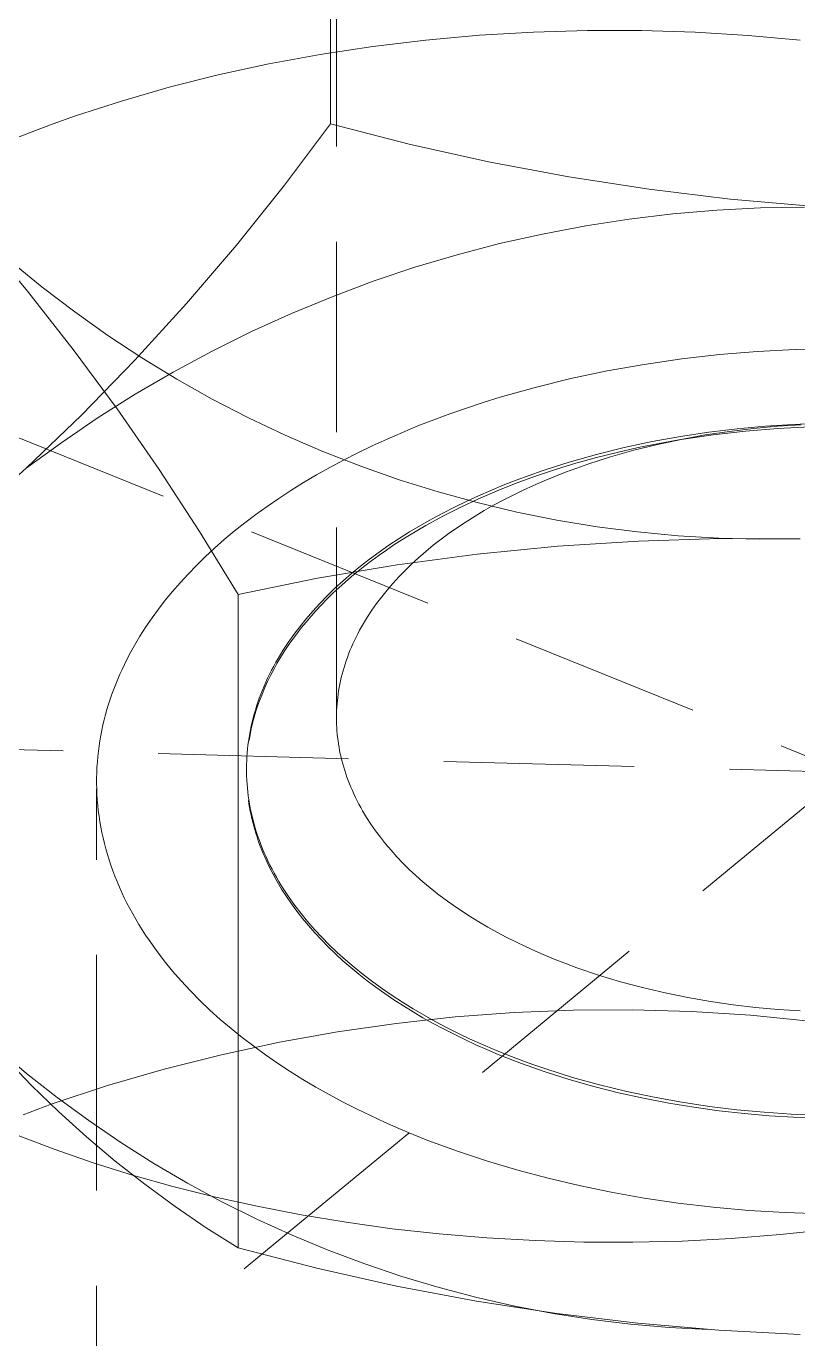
# Model space of a CAD drawing. Header units: millimetres. Extents: x -427 to 4679, y -324 to 2971.
# Drawn here: x 4520.65 to 4525.8, y 1066.56 to 1075.31 of the extents above; entities that cross this region are included whole.
import ezdxf

# ---------------------------------------------------------------- set-up
doc = ezdxf.new("R2010")
doc.units = ezdxf.units.MM
doc.linetypes.add('HIDDEN', pattern=[1.905, 1.27, -0.635])
doc.layers.add('ZANO_R', color=7, linetype='Continuous', lineweight=0)
doc.layers.add('ZANO_R_przerywana', color=7, linetype='HIDDEN', lineweight=0)

msp = doc.modelspace()

# ---------------------------------------------------------------- linework, layer by layer
at = {"layer": 'ZANO_R'}
for p, q in [((4520.346, 1073.9255), (4520.6618, 1073.5473)), ((4520.7604, 1073.574), (4520.5501, 1073.7462)), ((4520.6618, 1073.5473), (4520.9664, 1073.1599)), ((4520.9765, 1073.4093), (4520.7604, 1073.574)), ((4521.1982, 1073.2522), (4520.9765, 1073.4093)), ((4521.4253, 1073.1029), (4521.1982, 1073.2522)), ((4520.9664, 1073.1599), (4521.2593, 1072.7638)), ((4521.6574, 1072.9617), (4521.4253, 1073.1029)), ((4521.8943, 1072.8286), (4521.6574, 1072.9617)), ((4522.1357, 1072.7038), (4521.8943, 1072.8286)), ((4521.2593, 1072.7638), (4521.5405, 1072.3592)), ((4522.3813, 1072.5875), (4522.1357, 1072.7038)), ((4522.6307, 1072.4799), (4522.3813, 1072.5875)), ((4522.8838, 1072.381), (4522.6307, 1072.4799)), ((4521.5405, 1072.3592), (4521.8097, 1071.9464)), ((4523.1402, 1072.2909), (4522.8838, 1072.381)), ((4523.3996, 1072.2099), (4523.1402, 1072.2909)), ((4523.6616, 1072.138), (4523.3996, 1072.2099)), ((4523.926, 1072.0752), (4523.6616, 1072.138)), ((4524.1924, 1072.0216), (4523.926, 1072.0752)), ((4524.4605, 1071.9774), (4524.1924, 1072.0216)), ((4524.73, 1071.9426), (4524.4605, 1071.9774)), ((4521.8097, 1071.9464), (4522.0665, 1071.526)), ((4524.1984, 1071.8467), (4524.7367, 1071.8818)), ((4525.0005, 1071.9171), (4524.73, 1071.9426)), ((4524.7367, 1071.8818), (4525.2758, 1071.8987)), ((4525.2717, 1071.9011), (4525.0005, 1071.9171)), ((4525.5434, 1071.8945), (4525.2717, 1071.9011)), ((4525.2758, 1071.8987), (4525.8151, 1071.8975)), ((4525.8151, 1071.8975), (4525.5434, 1071.8945)), ((4523.1271, 1071.7223), (4523.6617, 1071.7935)), ((4523.6617, 1071.7935), (4524.1984, 1071.8467)), ((4522.5952, 1071.633), (4523.1271, 1071.7223)), ((4522.0665, 1071.526), (4522.5952, 1071.633)), ((4522.0665, 1067.1668), (4522.0665, 1071.526)), ((4520.6888, 1068.2514), (4520.5143, 1068.432)), ((4520.8693, 1068.0769), (4520.6888, 1068.2514)), ((4520.8195, 1068.127), (4520.6319, 1068.0558)), ((4521.0556, 1067.9086), (4520.8693, 1068.0769)), ((4520.8402, 1067.826), (4520.5829, 1067.924)), ((4521.2475, 1067.7467), (4521.0556, 1067.9086)), ((4521.1226, 1067.7285), (4521.1226, 1067.8515)), ((4521.1004, 1067.7358), (4520.8402, 1067.826)), ((4521.3631, 1067.6535), (4521.1004, 1067.7358)), ((4521.4448, 1067.5914), (4521.2475, 1067.7467)), ((4521.6472, 1067.4429), (4521.4448, 1067.5914)), ((4521.8545, 1067.3013), (4521.6472, 1067.4429)), ((4522.0665, 1067.1668), (4521.8545, 1067.3013)), ((4522.5923, 1067.0312), (4522.0665, 1067.1668)), ((4522.1076, 1067.0282), (4522.2256, 1067.1255)), ((4523.1224, 1066.9132), (4522.5923, 1067.0312)), ((4523.656, 1066.8128), (4523.1224, 1066.9132)), ((4524.1927, 1066.7303), (4523.656, 1066.8128)), ((4524.7319, 1066.6656), (4524.1927, 1066.7303)), ((4525.2729, 1066.6189), (4524.7319, 1066.6656)), ((4525.8151, 1066.5902), (4525.2729, 1066.6189))]:
    msp.add_line(p, q, dxfattribs=at)
at = {"layer": 'ZANO_R_przerywana'}
for p, q in [((4522.6816, 1074.6639), (4522.6816, 1079.0231)), ((4522.7226, 1070.7026), (4522.7226, 1078.9937)), ((4523.677, 1075.2547), (4524.037, 1075.2759)), ((4524.037, 1075.2759), (4524.3974, 1075.2864)), ((4524.3974, 1075.2864), (4524.7568, 1075.2862)), ((4524.7568, 1075.2862), (4525.1139, 1075.2754)), ((4525.1139, 1075.2754), (4525.4671, 1075.2542)), ((4522.9643, 1075.18), (4523.319, 1075.2227)), ((4523.319, 1075.2227), (4523.677, 1075.2547)), ((4525.4671, 1075.2542), (4525.8154, 1075.2231)), ((4522.2706, 1075.0635), (4522.6144, 1075.1269)), ((4522.6144, 1075.1269), (4522.9643, 1075.18)), ((4521.9342, 1074.9904), (4522.2706, 1075.0635)), ((4521.6065, 1074.9078), (4521.9342, 1074.9904)), ((4521.2886, 1074.8164), (4521.6065, 1074.9078)), ((4520.9816, 1074.7165), (4521.2886, 1074.8164)), ((4520.6863, 1074.6089), (4520.8324, 1074.6636)), ((4520.8324, 1074.6636), (4520.9816, 1074.7165)), ((4522.375, 1074.2545), (4522.6816, 1074.6639)), ((4523.2074, 1074.5283), (4522.6816, 1074.6639)), ((4520.5433, 1074.5524), (4520.6863, 1074.6089)), ((4523.7374, 1074.4103), (4523.2074, 1074.5283)), ((4524.2711, 1074.31), (4523.7374, 1074.4103)), ((4522.0554, 1073.8552), (4522.375, 1074.2545)), ((4524.8078, 1074.2274), (4524.2711, 1074.31)), ((4525.3469, 1074.1628), (4524.8078, 1074.2274)), ((4525.8879, 1074.1161), (4525.3469, 1074.1628)), ((4524.6747, 1074.0287), (4524.9659, 1074.0634)), ((4524.9659, 1074.0634), (4525.2581, 1074.0882)), ((4525.2581, 1074.0882), (4525.5509, 1074.103)), ((4525.5509, 1074.103), (4525.8441, 1074.1078)), ((4524.0967, 1073.9294), (4524.3849, 1073.984)), ((4524.3849, 1073.984), (4524.6747, 1074.0287)), ((4523.8106, 1073.8651), (4524.0967, 1073.9294)), ((4521.7231, 1073.4663), (4522.0554, 1073.8552)), ((4523.2458, 1073.7073), (4523.5269, 1073.791)), ((4523.5269, 1073.791), (4523.8106, 1073.8651)), ((4522.9678, 1073.6141), (4523.2458, 1073.7073)), ((4522.2256, 1067.1255), (4530.1377, 1073.6494)), ((4522.6931, 1073.5114), (4522.9678, 1073.6141)), ((4521.3785, 1073.0884), (4521.7231, 1073.4663)), ((4522.4221, 1073.3994), (4522.6931, 1073.5114)), ((4522.1551, 1073.2782), (4522.4221, 1073.3994)), ((4521.8924, 1073.148), (4522.1551, 1073.2782)), ((4521.0218, 1072.7218), (4521.3785, 1073.0884)), ((4521.6342, 1073.0089), (4521.8924, 1073.148)), ((4524.7752, 1073.06), (4525.0251, 1073.0964)), ((4525.0251, 1073.0964), (4525.2769, 1073.1252)), ((4525.2769, 1073.1252), (4525.5296, 1073.1464)), ((4525.5296, 1073.1464), (4525.7822, 1073.1601)), ((4525.7822, 1073.1601), (4526.0337, 1073.1663)), ((4521.381, 1072.861), (4521.6342, 1073.0089)), ((4524.2851, 1072.9648), (4524.5282, 1073.0161)), ((4524.5282, 1073.0161), (4524.7752, 1073.06)), ((4524.0469, 1072.9063), (4524.2851, 1072.9648)), ((4521.1329, 1072.7046), (4521.381, 1072.861)), ((4523.701, 1072.8056), (4523.8147, 1072.8409)), ((4523.8147, 1072.8409), (4524.0469, 1072.9063)), ((4523.4792, 1072.7304), (4523.5892, 1072.7688)), ((4523.5892, 1072.7688), (4523.701, 1072.8056)), ((4520.3886, 1072.6569), (4531.4494, 1068.1854)), ((4520.6536, 1072.3669), (4521.0218, 1072.7218)), ((4520.8904, 1072.5398), (4521.1329, 1072.7046)), ((4523.1617, 1072.6062), (4523.2654, 1072.649)), ((4523.2654, 1072.649), (4523.3712, 1072.6904)), ((4523.3712, 1072.6904), (4523.4792, 1072.7304)), ((4525.768, 1072.6599), (4525.5817, 1072.6477)), ((4525.8212, 1072.6578), (4525.6628, 1072.6475)), ((4525.9521, 1072.6668), (4525.768, 1072.6599)), ((4522.9611, 1072.5165), (4523.0602, 1072.562)), ((4523.0602, 1072.562), (4523.1617, 1072.6062)), ((4525.0163, 1072.5789), (4524.8279, 1072.5446)), ((4525.2052, 1072.6074), (4525.0163, 1072.5789)), ((4525.1822, 1072.589), (4525.0221, 1072.5599)), ((4525.2357, 1072.5905), (4525.0222, 1072.5591)), ((4525.3428, 1072.6132), (4525.1822, 1072.589)), ((4525.3939, 1072.6303), (4525.2052, 1072.6074)), ((4525.45, 1072.6152), (4525.2357, 1072.5905)), ((4525.5032, 1072.6327), (4525.3428, 1072.6132)), ((4525.5817, 1072.6477), (4525.3939, 1072.6303)), ((4525.665, 1072.633), (4525.45, 1072.6152)), ((4525.6628, 1072.6475), (4525.5032, 1072.6327)), ((4525.8805, 1072.6441), (4525.665, 1072.633)), ((4520.6536, 1072.3669), (4520.8904, 1072.5398)), ((4522.8644, 1072.4697), (4522.9611, 1072.5165)), ((4524.6407, 1072.5046), (4524.4556, 1072.4588)), ((4524.7057, 1072.487), (4524.5507, 1072.4432)), ((4524.7341, 1072.5046), (4524.5942, 1072.473)), ((4524.8279, 1072.5446), (4524.6407, 1072.5046)), ((4524.863, 1072.5259), (4524.7057, 1072.487)), ((4524.8749, 1072.533), (4524.7341, 1072.5046)), ((4525.0221, 1072.5599), (4524.863, 1072.5259)), ((4525.0163, 1072.5581), (4524.8749, 1072.533)), ((4522.6785, 1072.3727), (4522.7702, 1072.4218)), ((4522.7702, 1072.4218), (4522.8644, 1072.4697)), ((4524.2733, 1072.4073), (4524.1835, 1072.3794)), ((4524.3186, 1072.4), (4524.1835, 1072.3587)), ((4524.4556, 1072.4588), (4524.2733, 1072.4073)), ((4524.4556, 1072.4381), (4524.3186, 1072.4)), ((4524.3989, 1072.3946), (4524.3243, 1072.3685)), ((4524.4744, 1072.4195), (4524.3989, 1072.3946)), ((4524.5942, 1072.473), (4524.4556, 1072.4381)), ((4524.5507, 1072.4432), (4524.4744, 1072.4195)), ((4520.4498, 1072.1871), (4520.6536, 1072.3669)), ((4522.5028, 1072.2714), (4522.5893, 1072.3226)), ((4522.5893, 1072.3226), (4522.6785, 1072.3727)), ((4524.0069, 1072.3195), (4523.9204, 1072.2874)), ((4524.0506, 1072.3142), (4523.9204, 1072.2667)), ((4524.0947, 1072.3501), (4524.0069, 1072.3195)), ((4524.1835, 1072.3587), (4524.0506, 1072.3142)), ((4524.1835, 1072.3794), (4524.0947, 1072.3501)), ((4524.1782, 1072.3129), (4524.1069, 1072.2834)), ((4524.2507, 1072.3413), (4524.1782, 1072.3129)), ((4524.3243, 1072.3685), (4524.2507, 1072.3413)), ((4522.3379, 1072.1664), (4522.419, 1072.2194)), ((4522.419, 1072.2194), (4522.5028, 1072.2714)), ((4523.7512, 1072.2193), (4523.6688, 1072.1833)), ((4523.793, 1072.2161), (4523.6688, 1072.1626)), ((4523.8351, 1072.254), (4523.7512, 1072.2193)), ((4523.9204, 1072.2667), (4523.793, 1072.2161)), ((4523.9204, 1072.2874), (4523.8351, 1072.254)), ((4523.9681, 1072.2211), (4523.9008, 1072.1884)), ((4524.0369, 1072.2528), (4523.9681, 1072.2211)), ((4524.1069, 1072.2834), (4524.0369, 1072.2528)), ((4522.2595, 1072.1127), (4522.3379, 1072.1664)), ((4523.5879, 1072.1461), (4523.5087, 1072.1076)), ((4523.6688, 1072.1626), (4523.5481, 1072.1063)), ((4523.6688, 1072.1833), (4523.5879, 1072.1461)), ((4523.8349, 1072.1547), (4523.7706, 1072.1201)), ((4523.9008, 1072.1884), (4523.8349, 1072.1547)), ((4522.111, 1072.0031), (4522.1839, 1072.0582)), ((4522.1839, 1072.0582), (4522.2595, 1072.1127)), ((4523.4312, 1072.0472), (4523.3184, 1071.9856)), ((4523.4312, 1072.068), (4523.3555, 1072.0272)), ((4523.5087, 1072.1076), (4523.4312, 1072.068)), ((4523.5481, 1072.1063), (4523.4312, 1072.0472)), ((4523.6468, 1072.0479), (4523.5874, 1072.0106)), ((4523.7078, 1072.0845), (4523.6468, 1072.0479)), ((4523.7706, 1072.1201), (4523.7078, 1072.0845)), ((4522.0409, 1071.9473), (4522.111, 1072.0031)), ((4523.3184, 1071.9856), (4523.2098, 1071.9216)), ((4523.2817, 1071.9853), (4523.2098, 1071.9423)), ((4523.3555, 1072.0272), (4523.2817, 1071.9853)), ((4523.5298, 1071.9724), (4523.474, 1071.9334)), ((4523.5874, 1072.0106), (4523.5298, 1071.9724)), ((4521.9092, 1071.8342), (4521.9736, 1071.891)), ((4521.9736, 1071.891), (4522.0409, 1071.9473)), ((4523.14, 1071.8984), (4523.0722, 1071.8534)), ((4523.1573, 1071.8887), (4523.1058, 1071.8553)), ((4523.2098, 1071.9423), (4523.14, 1071.8984)), ((4523.2098, 1071.9216), (4523.1573, 1071.8887)), ((4523.4201, 1071.8937), (4523.3681, 1071.8533)), ((4523.474, 1071.9334), (4523.4201, 1071.8937)), ((4521.7886, 1071.7195), (4521.8475, 1071.777)), ((4521.8475, 1071.777), (4521.9092, 1071.8342)), ((4523.0066, 1071.8076), (4522.9432, 1071.7608)), ((4523.0066, 1071.7868), (4522.9588, 1071.7519)), ((4523.0722, 1071.8534), (4523.0066, 1071.8076)), ((4523.0556, 1071.8213), (4523.0066, 1071.7868)), ((4523.1058, 1071.8553), (4523.0556, 1071.8213)), ((4523.318, 1071.8122), (4523.2699, 1071.7706)), ((4523.3681, 1071.8533), (4523.318, 1071.8122)), ((4521.7324, 1071.6616), (4521.7886, 1071.7195)), ((4522.882, 1071.7133), (4522.8231, 1071.665)), ((4522.9123, 1071.7164), (4522.867, 1071.6806)), ((4522.9432, 1071.7608), (4522.882, 1071.7133)), ((4522.9588, 1071.7519), (4522.9123, 1071.7164)), ((4523.2238, 1071.7284), (4523.1797, 1071.6857)), ((4523.2699, 1071.7706), (4523.2238, 1071.7284)), ((4521.6284, 1071.5452), (4521.6791, 1071.6035)), ((4521.6791, 1071.6035), (4521.7324, 1071.6616)), ((4522.7665, 1071.616), (4522.7122, 1071.5664)), ((4522.7804, 1071.6076), (4522.7391, 1071.5705)), ((4522.8231, 1071.665), (4522.7665, 1071.616)), ((4522.8231, 1071.6443), (4522.7804, 1071.6076)), ((4522.867, 1071.6806), (4522.8231, 1071.6443)), ((4523.0978, 1071.5989), (4523.0599, 1071.555)), ((4523.1377, 1071.6425), (4523.0978, 1071.5989)), ((4523.1797, 1071.6857), (4523.1377, 1071.6425)), ((4521.5805, 1071.4868), (4521.6284, 1071.5452)), ((4522.6604, 1071.5161), (4522.611, 1071.4653)), ((4522.7122, 1071.5664), (4522.6604, 1071.5161)), ((4522.6991, 1071.5331), (4522.6604, 1071.4954)), ((4522.7391, 1071.5705), (4522.6991, 1071.5331)), ((4523.0599, 1071.555), (4523.0241, 1071.5107)), ((4521.4922, 1071.3692), (4521.5352, 1071.4283)), ((4521.5352, 1071.4283), (4521.5805, 1071.4868)), ((4522.611, 1071.4653), (4522.564, 1071.414)), ((4522.6231, 1071.4573), (4522.5872, 1071.419)), ((4522.6604, 1071.4954), (4522.6231, 1071.4573)), ((4522.9904, 1071.4662), (4522.9588, 1071.4214)), ((4523.0241, 1071.5107), (4522.9904, 1071.4662)), ((4521.4511, 1071.309), (4521.4922, 1071.3692)), ((4522.5194, 1071.3623), (4522.4773, 1071.3103)), ((4522.5194, 1071.3416), (4522.4876, 1071.3026)), ((4522.564, 1071.414), (4522.5194, 1071.3623)), ((4522.5526, 1071.3804), (4522.5194, 1071.3416)), ((4522.5872, 1071.419), (4522.5526, 1071.3804)), ((4522.9293, 1071.3765), (4522.9018, 1071.3314)), ((4522.9588, 1071.4214), (4522.9293, 1071.3765)), ((4521.412, 1071.2478), (4521.4511, 1071.309)), ((4522.4377, 1071.2579), (4522.4005, 1071.2052)), ((4522.4572, 1071.2634), (4522.4281, 1071.224)), ((4522.4773, 1071.3103), (4522.4377, 1071.2579)), ((4522.4876, 1071.3026), (4522.4572, 1071.2634)), ((4522.8645, 1071.2636), (4522.8531, 1071.241)), ((4522.8764, 1071.2862), (4522.8645, 1071.2636)), ((4522.8889, 1071.3088), (4522.8764, 1071.2862)), ((4522.9018, 1071.3314), (4522.8889, 1071.3088)), ((4521.3403, 1071.1224), (4521.375, 1071.1856)), ((4521.375, 1071.1856), (4521.412, 1071.2478)), ((4522.4005, 1071.2052), (4522.3657, 1071.1524)), ((4522.4005, 1071.1845), (4522.3742, 1071.1448)), ((4522.4281, 1071.224), (4522.4005, 1071.1845)), ((4522.8218, 1071.1733), (4522.8124, 1071.1507)), ((4522.8317, 1071.1958), (4522.8218, 1071.1733)), ((4522.8421, 1071.2184), (4522.8317, 1071.1958)), ((4522.8531, 1071.241), (4522.8421, 1071.2184)), ((4521.3077, 1071.0582), (4521.3403, 1071.1224)), ((4522.3334, 1071.0993), (4522.3182, 1071.0728)), ((4522.3493, 1071.1051), (4522.3257, 1071.0653)), ((4522.3657, 1071.1524), (4522.3334, 1071.0993)), ((4522.3742, 1071.1448), (4522.3493, 1071.1051)), ((4522.7871, 1071.0831), (4522.7797, 1071.0607)), ((4522.7951, 1071.1056), (4522.7871, 1071.0831)), ((4522.8035, 1071.1281), (4522.7951, 1071.1056)), ((4522.8124, 1071.1507), (4522.8035, 1071.1281)), ((4521.2634, 1070.9602), (4521.2776, 1070.9931)), ((4521.2776, 1070.9931), (4521.2924, 1071.0258)), ((4521.2924, 1071.0258), (4521.3077, 1071.0582)), ((4522.2761, 1070.993), (4522.2632, 1070.9665)), ((4522.2895, 1071.0196), (4522.2761, 1070.993)), ((4522.3036, 1071.0255), (4522.2827, 1070.9856)), ((4522.3036, 1071.0462), (4522.2895, 1071.0196)), ((4522.3182, 1071.0728), (4522.3036, 1071.0462)), ((4522.3257, 1071.0653), (4522.3036, 1071.0255)), ((4522.7602, 1070.9935), (4522.7546, 1070.9713)), ((4522.7662, 1071.0159), (4522.7602, 1070.9935)), ((4522.7727, 1071.0382), (4522.7662, 1071.0159)), ((4522.7797, 1071.0607), (4522.7727, 1071.0382)), ((4521.237, 1070.8938), (4521.2499, 1070.9271)), ((4521.2499, 1070.9271), (4521.2634, 1070.9602)), ((4522.2393, 1070.9133), (4522.2283, 1070.8867)), ((4522.2451, 1070.9058), (4522.2283, 1070.866)), ((4522.251, 1070.9399), (4522.2393, 1070.9133)), ((4522.2632, 1070.9457), (4522.2451, 1070.9058)), ((4522.2632, 1070.9665), (4522.251, 1070.9399)), ((4522.2827, 1070.9856), (4522.2632, 1070.9457)), ((4522.7407, 1070.9048), (4522.737, 1070.8828)), ((4522.7449, 1070.9269), (4522.7407, 1070.9048)), ((4522.7495, 1070.949), (4522.7449, 1070.9269)), ((4522.7546, 1070.9713), (4522.7495, 1070.949)), ((4521.2021, 1070.7927), (4521.2131, 1070.8266)), ((4521.2131, 1070.8266), (4521.2247, 1070.8603)), ((4521.2247, 1070.8603), (4521.237, 1070.8938)), ((4522.2079, 1070.8337), (4522.1985, 1070.8072)), ((4522.2127, 1070.8262), (4522.1985, 1070.7865)), ((4522.2178, 1070.8602), (4522.2079, 1070.8337)), ((4522.2283, 1070.866), (4522.2127, 1070.8262)), ((4522.2283, 1070.8867), (4522.2178, 1070.8602)), ((4522.7284, 1070.8172), (4522.7265, 1070.7955)), ((4522.7309, 1070.839), (4522.7284, 1070.8172)), ((4522.7337, 1070.8608), (4522.7309, 1070.839)), ((4522.737, 1070.8828), (4522.7337, 1070.8608)), ((4521.1733, 1070.6898), (4521.1822, 1070.7243)), ((4521.1822, 1070.7243), (4521.1918, 1070.7586)), ((4521.1918, 1070.7586), (4521.2021, 1070.7927)), ((4522.1739, 1070.7281), (4522.1668, 1070.7019)), ((4522.1816, 1070.7544), (4522.1739, 1070.7281)), ((4522.1856, 1070.7469), (4522.1739, 1070.7074)), ((4522.1898, 1070.7808), (4522.1816, 1070.7544)), ((4522.1985, 1070.7865), (4522.1856, 1070.7469)), ((4522.1985, 1070.8072), (4522.1898, 1070.7808)), ((4522.723, 1070.7298), (4522.7227, 1070.7079)), ((4522.7237, 1070.7517), (4522.723, 1070.7298)), ((4522.7249, 1070.7736), (4522.7237, 1070.7517)), ((4522.7265, 1070.7955), (4522.7249, 1070.7736)), ((4521.1575, 1070.6204), (4521.165, 1070.6552)), ((4521.165, 1070.6552), (4521.1733, 1070.6898)), ((4522.1543, 1070.6495), (4522.1488, 1070.6234)), ((4522.1603, 1070.6756), (4522.1543, 1070.6495)), ((4522.1635, 1070.668), (4522.1543, 1070.6288)), ((4522.1668, 1070.7019), (4522.1603, 1070.6756)), ((4522.1739, 1070.7074), (4522.1635, 1070.668)), ((4522.7226, 1070.7026), (4522.7228, 1070.6812)), ((4522.7228, 1070.6812), (4522.7235, 1070.6597)), ((4522.7235, 1070.6597), (4522.7245, 1070.6381)), ((4522.7245, 1070.6381), (4522.7259, 1070.6164)), ((4521.1392, 1070.515), (4521.1446, 1070.5503)), ((4521.1446, 1070.5503), (4521.1507, 1070.5854)), ((4521.1507, 1070.5854), (4521.1575, 1070.6204)), ((4522.1395, 1070.5715), (4522.1357, 1070.5457)), ((4522.1439, 1070.5974), (4522.1395, 1070.5715)), ((4522.1463, 1070.5897), (4522.1395, 1070.5508)), ((4522.1488, 1070.6234), (4522.1439, 1070.5974)), ((4522.1543, 1070.6288), (4522.1463, 1070.5897)), ((4522.7259, 1070.6164), (4522.7278, 1070.5947)), ((4522.7278, 1070.5947), (4522.7301, 1070.5729)), ((4522.7301, 1070.5729), (4522.7328, 1070.551)), ((4522.7328, 1070.551), (4522.736, 1070.529)), ((4519.6299, 1070.5164), (4532.6154, 1070.1613)), ((4521.1307, 1070.4441), (4521.1346, 1070.4796)), ((4521.1346, 1070.4796), (4521.1392, 1070.515)), ((4522.1271, 1070.4688), (4522.1253, 1070.4433)), ((4522.1295, 1070.4943), (4522.1271, 1070.4688)), ((4522.1323, 1070.52), (4522.1295, 1070.4943)), ((4522.1357, 1070.5457), (4522.1323, 1070.52)), ((4522.736, 1070.529), (4522.7396, 1070.507)), ((4522.7396, 1070.507), (4522.7436, 1070.485)), ((4522.7436, 1070.485), (4522.7481, 1070.4628)), ((4522.7481, 1070.4628), (4522.753, 1070.4407)), ((4521.1252, 1070.3727), (4521.1276, 1070.4085)), ((4521.1276, 1070.4085), (4521.1307, 1070.4441)), ((4522.123, 1070.3918), (4522.1227, 1070.3659)), ((4522.1239, 1070.4176), (4522.123, 1070.3918)), ((4522.1253, 1070.4433), (4522.1239, 1070.4176)), ((4522.753, 1070.4407), (4522.7584, 1070.4185)), ((4522.7584, 1070.4185), (4522.7643, 1070.3962)), ((4522.7643, 1070.3962), (4522.7706, 1070.3739)), ((4522.7706, 1070.3739), (4522.7774, 1070.3516)), ((4521.1227, 1070.2648), (4521.1228, 1070.3009)), ((4521.1228, 1070.3009), (4521.1236, 1070.3368)), ((4521.1236, 1070.3368), (4521.1252, 1070.3727)), ((4522.1227, 1070.3659), (4522.1228, 1070.3398)), ((4522.1228, 1070.3398), (4522.1234, 1070.3137)), ((4522.1234, 1070.3137), (4522.1246, 1070.2874)), ((4522.1246, 1070.2874), (4522.1263, 1070.2611)), ((4522.7774, 1070.3516), (4522.7847, 1070.3292)), ((4522.7847, 1070.3292), (4522.7924, 1070.3069)), ((4522.7924, 1070.3069), (4522.8007, 1070.2845)), ((4521.1226, 1067.8515), (4521.1226, 1070.2287)), ((4521.1234, 1070.2287), (4521.1227, 1070.2648)), ((4521.1249, 1070.1925), (4521.1234, 1070.2287)), ((4522.1263, 1070.2611), (4522.1285, 1070.2346)), ((4522.1285, 1070.2346), (4522.1313, 1070.2081)), ((4522.1313, 1070.2081), (4522.1346, 1070.1815)), ((4522.8007, 1070.2845), (4522.8094, 1070.2621)), ((4522.8094, 1070.2621), (4522.8185, 1070.2397)), ((4522.8185, 1070.2397), (4522.8282, 1070.2172)), ((4522.8282, 1070.2172), (4522.8383, 1070.1948)), ((4521.1272, 1070.1562), (4521.1249, 1070.1925)), ((4521.1303, 1070.1199), (4521.1272, 1070.1562)), ((4521.1342, 1070.0835), (4521.1303, 1070.1199)), ((4522.1346, 1070.1815), (4522.1384, 1070.1548)), ((4522.1354, 1070.1544), (4522.139, 1070.13)), ((4522.1384, 1070.1548), (4522.1428, 1070.128)), ((4522.139, 1070.13), (4522.1431, 1070.1056)), ((4522.1428, 1070.128), (4522.1478, 1070.1011)), ((4522.8383, 1070.1948), (4522.849, 1070.1724)), ((4522.849, 1070.1724), (4522.8601, 1070.15)), ((4522.8601, 1070.15), (4522.8717, 1070.1277)), ((4522.8717, 1070.1277), (4522.8838, 1070.1053)), ((4521.139, 1070.0471), (4521.1342, 1070.0835)), ((4521.1445, 1070.0106), (4521.139, 1070.0471)), ((4522.1431, 1070.1056), (4522.1476, 1070.0811)), ((4522.1476, 1070.0811), (4522.1526, 1070.0565)), ((4522.1478, 1070.1011), (4522.1533, 1070.0742)), ((4522.1526, 1070.0565), (4522.1581, 1070.0319)), ((4522.1533, 1070.0742), (4522.1594, 1070.0472)), ((4522.1581, 1070.0319), (4522.1641, 1070.0073)), ((4522.1594, 1070.0472), (4522.1661, 1070.0202)), ((4522.8838, 1070.1053), (4522.8965, 1070.083)), ((4522.8965, 1070.083), (4522.9232, 1070.0384)), ((4522.9232, 1070.0384), (4522.9518, 1069.994)), ((4521.1508, 1069.9742), (4521.1445, 1070.0106)), ((4521.1579, 1069.9377), (4521.1508, 1069.9742)), ((4521.1659, 1069.9012), (4521.1579, 1069.9377)), ((4522.1641, 1070.0073), (4522.1705, 1069.9826)), ((4522.1661, 1070.0202), (4522.1733, 1069.9931)), ((4522.1705, 1069.9826), (4522.1774, 1069.9578)), ((4522.1733, 1069.9931), (4522.1812, 1069.966)), ((4522.1774, 1069.9578), (4522.1849, 1069.9331)), ((4522.1812, 1069.966), (4522.1896, 1069.9388)), ((4522.1896, 1069.9388), (4522.1986, 1069.9116)), ((4522.9518, 1069.994), (4522.9825, 1069.9499)), ((4522.9825, 1069.9499), (4523.0152, 1069.906)), ((4521.1747, 1069.8647), (4521.1659, 1069.9012)), ((4521.1843, 1069.8282), (4521.1747, 1069.8647)), ((4522.1849, 1069.9331), (4522.1928, 1069.9083)), ((4522.1928, 1069.9083), (4522.2012, 1069.8834)), ((4522.1986, 1069.9116), (4522.2082, 1069.8844)), ((4522.2012, 1069.8834), (4522.2101, 1069.8586)), ((4522.2082, 1069.8844), (4522.2185, 1069.8571)), ((4522.2101, 1069.8586), (4522.2294, 1069.8089)), ((4522.2185, 1069.8571), (4522.2293, 1069.8299)), ((4523.0152, 1069.906), (4523.0498, 1069.8624)), ((4523.0498, 1069.8624), (4523.0865, 1069.8191)), ((4521.1947, 1069.7918), (4521.1843, 1069.8282)), ((4521.2059, 1069.7553), (4521.1947, 1069.7918)), ((4522.2293, 1069.8299), (4522.2407, 1069.8026)), ((4522.2294, 1069.8089), (4522.2507, 1069.7591)), ((4522.2407, 1069.8026), (4522.2528, 1069.7753)), ((4522.2528, 1069.7753), (4522.2654, 1069.748)), ((4523.0865, 1069.8191), (4523.125, 1069.7762)), ((4523.125, 1069.7762), (4523.1656, 1069.7338)), ((4521.218, 1069.719), (4521.2059, 1069.7553)), ((4521.2309, 1069.6826), (4521.218, 1069.719)), ((4521.2446, 1069.6464), (4521.2309, 1069.6826)), ((4522.2507, 1069.7591), (4522.2741, 1069.7094)), ((4522.2654, 1069.748), (4522.2787, 1069.7208)), ((4522.2741, 1069.7094), (4522.2995, 1069.6597)), ((4522.2787, 1069.7208), (4522.2926, 1069.6935)), ((4522.2926, 1069.6935), (4522.3071, 1069.6663)), ((4523.1656, 1069.7338), (4523.208, 1069.6918)), ((4523.208, 1069.6918), (4523.2523, 1069.6504)), ((4521.2591, 1069.6102), (4521.2446, 1069.6464)), ((4521.2745, 1069.574), (4521.2591, 1069.6102)), ((4522.2995, 1069.6597), (4522.327, 1069.6101)), ((4522.3071, 1069.6663), (4522.3222, 1069.6392)), ((4522.3222, 1069.6392), (4522.338, 1069.612)), ((4522.327, 1069.6101), (4522.3566, 1069.5606)), ((4522.338, 1069.612), (4522.3544, 1069.5849)), ((4523.2523, 1069.6504), (4523.2986, 1069.6095)), ((4523.2986, 1069.6095), (4523.3466, 1069.5692)), ((4521.2906, 1069.538), (4521.2745, 1069.574)), ((4521.3076, 1069.5021), (4521.2906, 1069.538)), ((4521.3254, 1069.4662), (4521.3076, 1069.5021)), ((4522.3544, 1069.5849), (4522.3714, 1069.5579)), ((4522.3566, 1069.5606), (4522.3882, 1069.5114)), ((4522.3714, 1069.5579), (4522.4073, 1069.504)), ((4522.3882, 1069.5114), (4522.4219, 1069.4623)), ((4522.4073, 1069.504), (4522.4457, 1069.4504)), ((4523.3466, 1069.5692), (4523.3964, 1069.5296)), ((4523.3964, 1069.5296), (4523.448, 1069.4906)), ((4521.3441, 1069.4305), (4521.3254, 1069.4662)), ((4521.3635, 1069.3949), (4521.3441, 1069.4305)), ((4522.4219, 1069.4623), (4522.4578, 1069.4135)), ((4522.4457, 1069.4504), (4522.4866, 1069.3971)), ((4522.4578, 1069.4135), (4522.4957, 1069.365)), ((4523.448, 1069.4906), (4523.5014, 1069.4524)), ((4523.5014, 1069.4524), (4523.5564, 1069.4149)), ((4523.5564, 1069.4149), (4523.613, 1069.3782)), ((4521.3837, 1069.3595), (4521.3635, 1069.3949)), ((4521.4047, 1069.3241), (4521.3837, 1069.3595)), ((4521.4265, 1069.289), (4521.4047, 1069.3241)), ((4522.4866, 1069.3971), (4522.5299, 1069.3442)), ((4522.4957, 1069.365), (4522.5356, 1069.3168)), ((4522.5299, 1069.3442), (4522.5758, 1069.2919)), ((4523.613, 1069.3782), (4523.6712, 1069.3424)), ((4523.6712, 1069.3424), (4523.7309, 1069.3074)), ((4521.4492, 1069.254), (4521.4265, 1069.289)), ((4521.4725, 1069.2191), (4521.4492, 1069.254)), ((4522.5356, 1069.3168), (4522.5776, 1069.2691)), ((4522.5758, 1069.2919), (4522.6241, 1069.24)), ((4522.5776, 1069.2691), (4522.6217, 1069.2218)), ((4522.6241, 1069.24), (4522.6748, 1069.1887)), ((4523.7309, 1069.3074), (4523.7921, 1069.2733)), ((4523.7921, 1069.2733), (4523.8546, 1069.2402)), ((4523.8546, 1069.2402), (4523.9185, 1069.2079)), ((4521.5217, 1069.15), (4521.4725, 1069.2191)), ((4521.5739, 1069.0816), (4521.5217, 1069.15)), ((4522.6217, 1069.2218), (4522.6678, 1069.1749)), ((4522.6678, 1069.1749), (4522.7158, 1069.1286)), ((4522.6748, 1069.1887), (4522.728, 1069.138)), ((4523.9185, 1069.2079), (4523.9837, 1069.1767)), ((4523.9837, 1069.1767), (4524.05, 1069.1465)), ((4521.6291, 1069.0141), (4521.5739, 1069.0816)), ((4522.7158, 1069.1286), (4522.7659, 1069.0829)), ((4522.728, 1069.138), (4522.7835, 1069.0881)), ((4522.7659, 1069.0829), (4522.8179, 1069.0377)), ((4522.7835, 1069.0881), (4522.8413, 1069.0388)), ((4524.05, 1069.1465), (4524.1175, 1069.1173)), ((4524.1175, 1069.1173), (4524.186, 1069.0891)), ((4524.186, 1069.0891), (4524.2556, 1069.062)), ((4524.2556, 1069.062), (4524.326, 1069.036)), ((4521.6872, 1068.9475), (4521.6291, 1069.0141)), ((4522.8179, 1069.0377), (4522.8718, 1068.9932)), ((4522.8413, 1069.0388), (4522.9014, 1068.9904)), ((4522.8718, 1068.9932), (4522.9276, 1068.9494)), ((4522.9014, 1068.9904), (4522.9638, 1068.9428)), ((4524.326, 1069.036), (4524.4694, 1068.9873)), ((4524.4694, 1068.9873), (4524.6155, 1068.943)), ((4521.7482, 1068.8819), (4521.6872, 1068.9475)), ((4522.9276, 1068.9494), (4522.9852, 1068.9063)), ((4522.9638, 1068.9428), (4523.0283, 1068.8961)), ((4522.9852, 1068.9063), (4523.0446, 1068.8639)), ((4523.0283, 1068.8961), (4523.0949, 1068.8504)), ((4524.6155, 1068.943), (4524.7638, 1068.9032)), ((4524.7638, 1068.9032), (4524.9137, 1068.8679)), ((4521.812, 1068.8173), (4521.7482, 1068.8819)), ((4521.8786, 1068.7538), (4521.812, 1068.8173)), ((4523.0446, 1068.8639), (4523.1058, 1068.8224)), ((4523.0949, 1068.8504), (4523.1636, 1068.8056)), ((4523.1058, 1068.8224), (4523.1686, 1068.7817)), ((4523.1636, 1068.8056), (4523.2342, 1068.7619)), ((4524.9137, 1068.8679), (4525.0646, 1068.8371)), ((4525.0646, 1068.8371), (4525.2159, 1068.8107)), ((4525.2159, 1068.8107), (4525.3672, 1068.7887)), ((4521.9478, 1068.6915), (4521.8786, 1068.7538)), ((4523.1686, 1068.7817), (4523.2332, 1068.7418)), ((4523.2332, 1068.7418), (4523.2992, 1068.7029)), ((4523.2342, 1068.7619), (4523.3068, 1068.7193)), ((4523.3068, 1068.7193), (4523.3812, 1068.6778)), ((4523.9065, 1068.7373), (4523.513, 1068.7079)), ((4524.3007, 1068.7531), (4523.9065, 1068.7373)), ((4524.6953, 1068.7552), (4524.3007, 1068.7531)), ((4525.0897, 1068.7438), (4524.6953, 1068.7552)), ((4525.4835, 1068.7188), (4525.0897, 1068.7438)), ((4525.3672, 1068.7887), (4525.5179, 1068.7709)), ((4525.8762, 1068.6802), (4525.4835, 1068.7188)), ((4525.5179, 1068.7709), (4525.6675, 1068.7573)), ((4525.6675, 1068.7573), (4525.8156, 1068.7476)), ((4522.0195, 1068.6304), (4521.9478, 1068.6915)), ((4522.0937, 1068.5705), (4522.0195, 1068.6304)), ((4523.1208, 1068.665), (4522.7302, 1068.6086)), ((4523.513, 1068.7079), (4523.1208, 1068.665)), ((4523.2992, 1068.7029), (4523.3669, 1068.6649)), ((4523.3669, 1068.6649), (4523.436, 1068.6279)), ((4523.3812, 1068.6778), (4523.4573, 1068.6375)), ((4523.436, 1068.6279), (4523.5065, 1068.5918)), ((4523.4573, 1068.6375), (4523.5352, 1068.5984)), ((4522.3419, 1068.5387), (4521.9562, 1068.4555)), ((4522.1702, 1068.5119), (4522.0937, 1068.5705)), ((4522.7302, 1068.6086), (4522.3419, 1068.5387)), ((4523.5065, 1068.5918), (4523.5784, 1068.5568)), ((4523.5352, 1068.5984), (4523.6146, 1068.5605)), ((4523.5784, 1068.5568), (4523.6515, 1068.5228)), ((4523.6146, 1068.5605), (4523.6955, 1068.5239)), ((4520.6561, 1068.3313), (4520.4573, 1068.4991)), ((4521.9562, 1068.4555), (4521.5736, 1068.3591)), ((4522.2491, 1068.4547), (4522.1702, 1068.5119)), ((4522.33, 1068.3989), (4522.2491, 1068.4547)), ((4523.6515, 1068.5228), (4523.7259, 1068.4899)), ((4523.6955, 1068.5239), (4523.7779, 1068.4885)), ((4523.7259, 1068.4899), (4523.8014, 1068.4581)), ((4523.7779, 1068.4885), (4523.8615, 1068.4545)), ((4523.8014, 1068.4581), (4523.9555, 1068.3977)), ((4523.8615, 1068.4545), (4523.9464, 1068.4219)), ((4522.4131, 1068.3445), (4522.33, 1068.3989)), ((4523.9464, 1068.4219), (4524.0324, 1068.3906)), ((4523.9555, 1068.3977), (4524.1134, 1068.3419)), ((4524.0324, 1068.3906), (4524.1194, 1068.3606)), ((4524.1194, 1068.3606), (4524.2962, 1068.305)), ((4520.8604, 1068.1705), (4520.6561, 1068.3313)), ((4521.5736, 1068.3591), (4521.1945, 1068.2495)), ((4522.4981, 1068.2915), (4522.4131, 1068.3445)), ((4522.5849, 1068.2401), (4522.4981, 1068.2915)), ((4524.1134, 1068.3419), (4524.2744, 1068.2907)), ((4524.2744, 1068.2907), (4524.438, 1068.2442)), ((4524.2962, 1068.305), (4524.4759, 1068.2549)), ((4521.1945, 1068.2495), (4520.8195, 1068.127)), ((4522.6734, 1068.1901), (4522.5849, 1068.2401)), ((4522.7636, 1068.1417), (4522.6734, 1068.1901)), ((4524.438, 1068.2442), (4524.6036, 1068.2024)), ((4524.4759, 1068.2549), (4524.6579, 1068.2106)), ((4524.6036, 1068.2024), (4524.7705, 1068.1654)), ((4524.6579, 1068.2106), (4524.8413, 1068.1718)), ((4521.0702, 1068.0167), (4520.8604, 1068.1705)), ((4522.8553, 1068.0949), (4522.7636, 1068.1417)), ((4524.7705, 1068.1654), (4524.9382, 1068.133)), ((4524.8413, 1068.1718), (4525.0254, 1068.1387)), ((4524.9382, 1068.133), (4525.1063, 1068.1052)), ((4525.0254, 1068.1387), (4525.2095, 1068.1111)), ((4525.1063, 1068.1052), (4525.274, 1068.082)), ((4525.2095, 1068.1111), (4525.393, 1068.0889)), ((4521.2851, 1067.8701), (4521.0702, 1068.0167)), ((4522.9484, 1068.0496), (4522.8553, 1068.0949)), ((4523.0427, 1068.006), (4522.9484, 1068.0496)), ((4525.274, 1068.082), (4525.4411, 1068.0632)), ((4525.393, 1068.0889), (4525.5751, 1068.0719)), ((4525.4411, 1068.0632), (4525.607, 1068.0487)), ((4525.5751, 1068.0719), (4525.7555, 1068.0599)), ((4525.607, 1068.0487), (4525.7712, 1068.0383)), ((4525.7555, 1068.0599), (4525.9334, 1068.0527)), ((4525.7712, 1068.0383), (4525.9334, 1068.032)), ((4523.1382, 1067.9639), (4523.0427, 1068.006)), ((4523.2348, 1067.9235), (4523.1382, 1067.9639)), ((4523.3323, 1067.8846), (4523.2348, 1067.9235)), ((4521.5048, 1067.731), (4521.2851, 1067.8701)), ((4523.5298, 1067.8118), (4523.3323, 1067.8846)), ((4523.7297, 1067.7454), (4523.5298, 1067.8118)), ((4521.1226, 972.3005), (4521.1226, 1067.7285)), ((4521.7292, 1067.5995), (4521.5048, 1067.731)), ((4523.9313, 1067.6853), (4523.7297, 1067.7454)), ((4524.1339, 1067.6315), (4523.9313, 1067.6853)), ((4521.6307, 1067.578), (4521.3631, 1067.6535)), ((4521.9074, 1067.5083), (4521.6307, 1067.578)), ((4521.9579, 1067.4757), (4521.7292, 1067.5995)), ((4524.3404, 1067.5829), (4524.1339, 1067.6315)), ((4524.5541, 1067.539), (4524.3404, 1067.5829)), ((4522.1927, 1067.4448), (4521.9074, 1067.5083)), ((4524.7748, 1067.5002), (4524.5541, 1067.539)), ((4525.0018, 1067.4668), (4524.7748, 1067.5002)), ((4522.1908, 1067.3598), (4521.9579, 1067.4757)), ((4522.4859, 1067.3879), (4522.1927, 1067.4448)), ((4525.2348, 1067.4392), (4525.0018, 1067.4668)), ((4525.4729, 1067.4178), (4525.2348, 1067.4392)), ((4525.7156, 1067.4029), (4525.4729, 1067.4178)), ((4525.9621, 1067.3948), (4525.7156, 1067.4029)), ((4522.4274, 1067.252), (4522.1908, 1067.3598)), ((4522.7865, 1067.338), (4522.4859, 1067.3879)), ((4523.0938, 1067.2955), (4522.7865, 1067.338)), ((4522.6676, 1067.1523), (4522.4274, 1067.252)), ((4523.4068, 1067.2608), (4523.0938, 1067.2955)), ((4523.7248, 1067.2342), (4523.4068, 1067.2608)), ((4524.0469, 1067.216), (4523.7248, 1067.2342)), ((4525.3549, 1067.2303), (4525.027, 1067.2134)), ((4525.6816, 1067.2561), (4525.3549, 1067.2303)), ((4526.006, 1067.2908), (4525.6816, 1067.2561)), ((4522.9111, 1067.0608), (4522.6676, 1067.1523)), ((4524.3719, 1067.2063), (4524.0469, 1067.216)), ((4524.699, 1067.2054), (4524.3719, 1067.2063)), ((4525.027, 1067.2134), (4524.699, 1067.2054)), ((4523.1576, 1066.9777), (4522.9111, 1067.0608)), ((4523.4067, 1066.9031), (4523.1576, 1066.9777)), ((4523.6583, 1066.837), (4523.4067, 1066.9031)), ((4523.9119, 1066.7796), (4523.6583, 1066.837)), ((4524.1674, 1066.7309), (4523.9119, 1066.7796)), ((4524.4244, 1066.6909), (4524.1674, 1066.7309)), ((4524.6826, 1066.6597), (4524.4244, 1066.6909)), ((4524.9417, 1066.6374), (4524.6826, 1066.6597)), ((4525.2015, 1066.6239), (4524.9417, 1066.6374))]:
    msp.add_line(p, q, dxfattribs=at)

doc.saveas('drawing.dxf')
